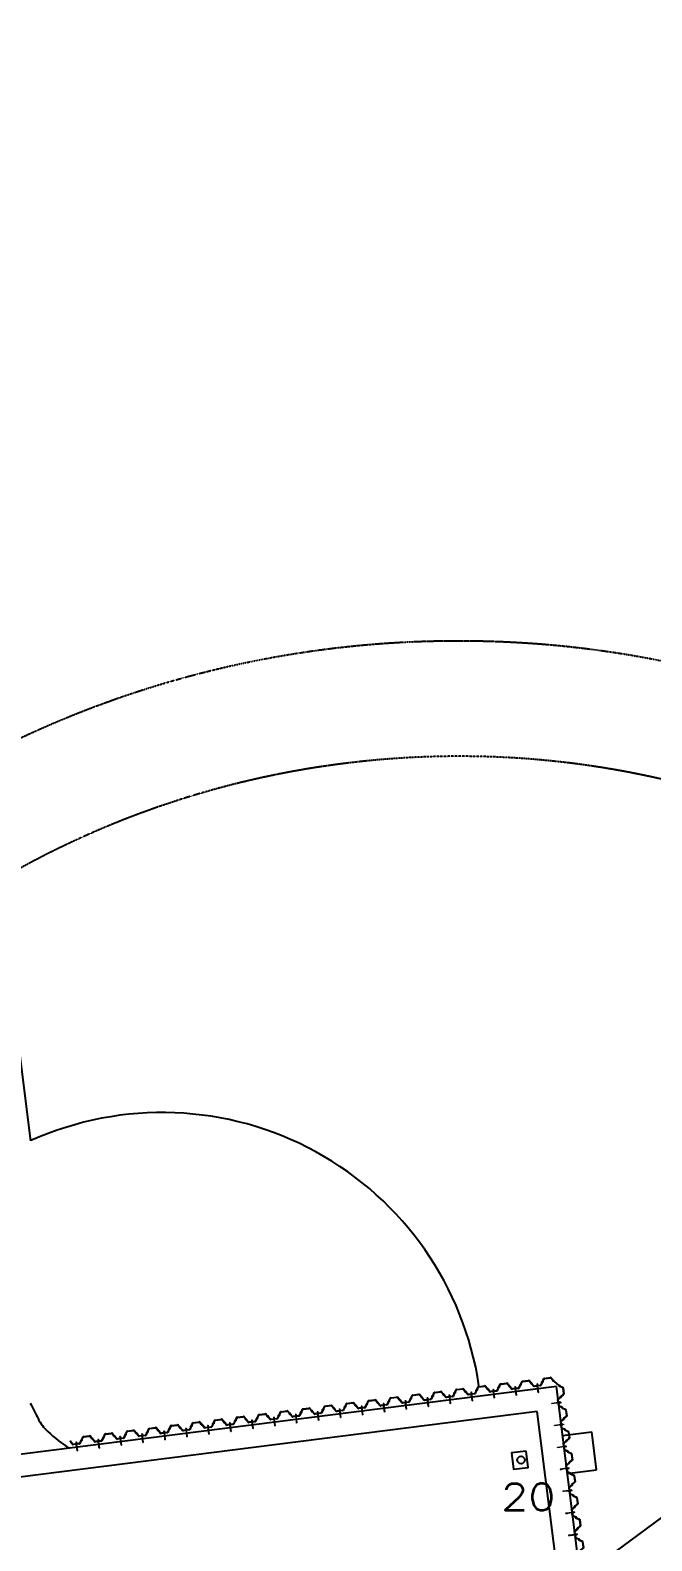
# Model space of a CAD drawing. Header units: inches. Extents: x 2621776591 to 2623670951, y 363331607 to 364354604.
# Drawn here: x 2622118456 to 2622160606, y 364182580 to 364284926 of the extents above; entities that cross this region are included whole.
import ezdxf

# ---------------------------------------------------------------- set-up
doc = ezdxf.new("R2010")
doc.units = ezdxf.units.IN
doc.header["$MEASUREMENT"] = 0
for name, pattern in [('ACAD_ISO10W100', [18, 12, -3, 0, -3]), ('BORDERX2', [3.5, 1, -0.5, 1, -0.5, 0, -0.5]), ('HIDDEN', [0.375, 0.25, -0.125])]:
    doc.linetypes.add(name, pattern=pattern)
for name, color, linetype in [('BOLLARD', 1, 'Continuous'), ('Bollard Nos.', 7, 'Continuous'), ('BREAKWATER', 2, 'Continuous'), ('DIM', 8, 'Continuous'), ('FENDER', 1, 'Continuous'), ('PIER', 7, 'Continuous'), ('SHEETPILE', 9, 'Continuous')]:
    doc.layers.add(name, color=color, linetype=linetype)
doc.layers.add('CRANE', color=7, linetype='Continuous', true_color=0x7f3f7f)
doc.layers.add('E_Utility Building_Pocketsubstation_A$0$E_TXT', color=7, linetype='Continuous', lineweight=25)
doc.layers.add('REFERENCE LINE', color=252, linetype='Continuous', lineweight=15)
doc.styles.add('ROMANS', font='romans')
pattern_1 = [(345, (493164.883786, 2793723.2724025), (0.0024652514046, 0.009200443495403), [])]

# ---------------------------------------------------------------- blocks, each defined once
blk = doc.blocks.new('AU25D')
at = {"color": 7}
for p, q in [((-18, 10), (-18, 3)), ((-8, 10), (-8, 8)), ((7, -7), (-7, 6)), ((-6, 22), (18, 22)), ((-5, 12), (15, 12)), ((23, -18), (20, 8)), ((32, -14), (30, 12)), ((718, -14), (720, 12)), ((727, -18), (730, 8)), ((756, 22), (732, 22)), ((755, 12), (735, 12)), ((757, 7), (743, -6)), ((743, -7), (757, 6)), ((750, 10), (755, 10)), ((758, 10), (758, 8)), ((768, 10), (768, 3)), ((773, 18), (770, -8)), ((776, 28), (884, 213)), ((782, 14), (780, -12)), ((786, 24), (873, 174)), ((906, 225), (1344, 225)), ((938, 210), (1312, 210)), ((1474, 28), (1366, 213)), ((1464, 24), (1377, 174)), ((1468, 14), (1470, -12)), ((1477, 18), (1480, -8)), ((1493, 7), (1507, -6)), ((1500, 10), (1495, 10)), ((0, -10), (5, -10)), ((26, -28), (134, -213)), ((36, -24), (123, -174)), ((594, -225), (156, -225)), ((562, -210), (188, -210)), ((724, -28), (616, -213)), ((714, -24), (627, -174)), ((732, -10), (732, -3)), ((742, -10), (742, -8)), ((744, -22), (768, -22)), ((750, -10), (745, -10)), ((745, -12), (765, -12)), ((1506, -22), (1482, -22)), ((1505, -12), (1485, -12)), ((1508, -10), (1508, -8)), ((1518, -10), (1518, -3))]:
    blk.add_line(p, q, dxfattribs=at)
at = {"color": 4, "linetype": 'ACAD_ISO10W100'}
for p, q in [((5, 0), (-5, 0)), ((0, 5), (0, -5)), ((755, 0), (745, 0)), ((750, 5), (750, -5)), ((750, 5), (750, -5)), ((750, -5), (750, 5)), ((1495, 0), (1505, 0)), ((1500, -5), (1500, 5))]:
    blk.add_line(p, q, dxfattribs=at)
at = {"color": 7}
for centre, radius, start, end in [((-6, 10), 12, 90, 180), ((-8, 3), 10, 180, 220.53831), ((-5, 10), 3, 90, 180), ((-5, 8), 3, 180, 228), ((15, 8), 5, 5.711, 90), ((18, 10), 12, 5.711, 90), ((732, 10), 12, 90, 174.289), ((735, 8), 5, 90, 174.289), ((742, -3), 10, 139.46169, 180), ((750, -10), 20, 90, 139.46169), ((755, 10), 3, 0, 90), ((755, 8), 2.13, 312, 90), ((756, 10), 12, 0, 90), ((755, 8), 3, 312, 0), ((758, 3), 10, 319.46169, 0), ((798, 16), 25, 149.55374, 174.289), ((807, 12), 25, 149.55374, 174.289), ((938, 135), 75, 90, 149.55374), ((906, 200), 25, 90, 149.55374), ((1312, 135), 75, 30.44626, 90), ((1344, 200), 25, 30.44626, 90), ((1443, 12), 25, 5.711, 30.44626), ((1452, 16), 25, 5.711, 30.44626), ((1495, 8), 2.13, 90, 228), ((1500, -10), 20, 40.53831, 90), ((1508, -3), 10, 0, 40.53831), ((0, 10), 20, 220.53831, 270), ((5, -8), 2.13, 270, 48), ((48, -16), 25, 185.711, 210.44626), ((57, -12), 25, 185.711, 210.44626), ((188, -135), 75, 210.44626, 270), ((156, -200), 25, 210.44626, 270), ((562, -135), 75, 270, 329.55374), ((594, -200), 25, 270, 329.55374), ((693, -12), 25, 329.55374, 354.289), ((702, -16), 25, 329.55374, 354.289), ((744, -10), 12, 180, 270), ((745, -8), 3, 132, 180), ((745, -10), 3, 180, 270), ((745, -8), 2.13, 132, 270), ((750, 10), 20, 270, 319.46169), ((765, -8), 5, 270, 354.289), ((768, -10), 12, 270, 354.289), ((1482, -10), 12, 185.711, 270), ((1485, -8), 5, 185.711, 270), ((1505, -10), 3, 270, 0), ((1506, -10), 12, 270, 0), ((1505, -8), 3, 0, 48)]:
    blk.add_arc(centre, radius, start, end, dxfattribs=at)
blk = doc.blocks.new('ENDSHEETPILE')
at = {"color": 7, "extrusion": (-0.005523, 0.001638, 0.999983)}
for p, q in [((-0.02, -0.01, 0), (-0.02, 0.02, 0)), ((0.04, 0.03, 0), (-0.01, 0.03, 0)), ((-0.01, -0.01, 0), (-0.01, 0.02, 0)), ((0.04, 0.02, 0), (-0.01, 0.02, 0)), ((0.01, 0.01, 0), (-0.01, -0.01, 0)), ((0, 0, 0), (0, 0, 0)), ((0.01, 0, 0), (0.01, 0, 0)), ((0.05, 0.04, 0), (0.36, 0.33, 0)), ((0.36, 0.34, 0), (0.37, 0.38, 0)), ((0.37, 0.34, 0), (0.38, 0.38, 0)), ((0.4, 0.4, 0), (0.38, 0.4, 0)), ((0.4, 0.39, 0), (0.38, 0.39, 0)), ((0.39, 0.37, 0), (0.41, 0.38, 0)), ((0.4, 0.37, 0), (0.39, 0.37, 0)), ((0.4, 0.37, 0), (0.39, 0.37, 0)), ((0.4, 0.36, 0), (0.39, 0.36, 0)), ((0.4, 0.37, 0), (0.4, 0.38, 0)), ((0.41, 0.38, 0), (0.41, 0.38, 0)), ((0.42, 0.38, 0), (0.42, 0.38, 0)), ((-0.01, -0.01, 0), (-0.01, -0.01, 0)), ((-0.01, -0.02, 0), (0, -0.02, 0))]:
    blk.add_line(p, q, dxfattribs=at)
for centre, start, end in [((0.03, 0.05), 275.4297, 312.7874), ((0.04, 0.04), 275.4297, 312.8245), ((0.34, 0.34), 312.7874, 354.2549), ((0.35, 0.34), 312.8245, 354.2549)]:
    blk.add_arc(centre, 0.02, start, end, dxfattribs=at)
at = {"color": 7, "extrusion": (0.005523, -0.001638, -0.999983)}
for centre, major_axis, start_param, end_param in [((-0.01, 0.02, 0), (0.0118, 0.0024, 0.0001), 3.349844, 4.820965), ((-0.01, 0.02, 0), (0.0049, 0.00101, 0.00003), 3.349844, 4.820965), ((0.01, 0, 0), (0.00043, -0.00209, 0.00001), 2.512086, 4.92064), ((-0.01, -0.01, 0), (0.0118, 0.0024, 0.0001), 1.779048, 3.349844), ((-0.01, -0.01, 0), (0.00294, 0.00061, 0.00002), 1.779048, 3.349844), ((-0.01, -0.01, 0), (0.00294, 0.00061, 0.00002), 0.94129, 1.779048), ((-0.01, 0, 0), (0.0196, 0.004, 0.0001), 0.208251, 1.071521), ((0, -0.01, 0), (0.00979, 0.00202, 0.00005), 1.071521, 1.779048)]:
    blk.add_ellipse(centre, major_axis=major_axis, ratio=1, start_param=start_param, end_param=end_param, dxfattribs=at)
at = {"color": 7, "extrusion": (-0.005523, 0.001638, 0.999983)}
for centre, major_axis, start_param, end_param in [((0.38, 0.38, 0), (0.0025, 0.0117, 0), 0.208251, 1.679372), ((0.38, 0.38, 0), (0.00104, 0.00489, 0), 0.208251, 1.679372), ((0.39, 0.36, 0), (-0.00208, 0.00044, -0.00001), -0.629507, 1.779048), ((0.4, 0.38, 0), (0.0025, 0.0117, 0), 4.92064, 6.491437), ((0.4, 0.38, 0), (0.00062, 0.00293, 0), 4.92064, 6.491437), ((0.4, 0.38, 0), (0.0041, 0.0196, 0), 3.349844, 4.213113), ((0.41, 0.38, 0), (0.00207, 0.00978, 0), 4.213113, 4.92064), ((0.4, 0.38, 0), (0.00062, 0.00293, 0), 4.082882, 4.92064)]:
    blk.add_ellipse(centre, major_axis=major_axis, ratio=1, start_param=start_param, end_param=end_param, dxfattribs=at)
at = {"layer": 'REFERENCE LINE', "color": 7}
blk.add_line((0.05, 0.03, 0), (0.37, 0.32, 0), dxfattribs=at)
blk = doc.blocks.new('SHEETPLIE_ONEPIECE')
at = {"color": 7, "extrusion": (-0.005523, 0.001638, 0.999983)}
for p, q in [((0.01, 0.01, 0), (-0.01, -0.01, 0)), ((0, 0.01, 0), (0.01, 0.01, 0)), ((0.02, 0.02, 0), (0.02, -0.01, 0)), ((0.03, 0.03, 0), (0.13, 0.21, 0)), ((0.03, 0.02, 0), (0.12, 0.17, 0)), ((0.03, 0.02, 0), (0.03, -0.01, 0)), ((0.16, 0.22, 0), (0.59, 0.22, 0)), ((0.19, 0.21, 0), (0.56, 0.21, 0)), ((0.72, 0.03, 0), (0.62, 0.21, 0)), ((0.71, 0.02, 0), (0.63, 0.17, 0)), ((0.72, 0.01, 0), (0.72, -0.01, 0)), ((0.73, 0.02, 0), (0.73, -0.01, 0)), ((0.75, 0.01, 0), (0.74, 0.01, 0)), ((0.74, 0.01, 0), (0.76, -0.01, 0)), ((-0.02, -0.01, 0), (-0.02, 0, 0)), ((-0.01, -0.01, 0), (0.02, -0.01, 0)), ((-0.01, -0.01, 0), (-0.01, -0.01, 0)), ((-0.01, -0.02, 0), (0.02, -0.02, 0)), ((0.76, -0.01, 0), (0.73, -0.01, 0)), ((0.76, -0.02, 0), (0.73, -0.02, 0)), ((0.76, -0.01, 0), (0.76, -0.01, 0)), ((0.77, -0.01, 0), (0.77, 0, 0))]:
    blk.add_line(p, q, dxfattribs=at)
at = {"color": 3, "extrusion": (-0.005523, 0.001638, 0.999983)}
for p, q in [((0, 0, 0), (-0.01, 0, 0)), ((0, 0, 0), (0, -0.01, 0)), ((0, 0, 0), (0, -0.01, 0)), ((0, -0.01, 0), (0, 0, 0)), ((0, 0, 0), (-0.01, 0, 0)), ((0, -0.01, 0), (0, 0, 0)), ((0.01, 0.01, 0), (0.01, 0.01, 0))]:
    blk.add_line(p, q, dxfattribs=at)
at = {"color": 4, "linetype": 'ACAD_ISO10W100', "extrusion": (-0.005523, 0.001638, 0.999983)}
for p in [(0.75, -0.01, 0), (0.74, 0, 0)]:
    blk.add_line(p, (0.75, 0, 0), dxfattribs=at)
at = {"color": 7, "extrusion": (-0.005523, 0.001638, 0.999983)}
blk.add_arc((0.04, 0.02), 0.012, 149.5196, 174.2549, dxfattribs=at)
for centre, major_axis, start_param, end_param in [((0, -0.01, 0), (0.0041, 0.0196, 0), 0.208251, 1.071521), ((-0.01, 0, 0), (0.00207, 0.00978, 0), 1.071521, 1.779048), ((0.01, 0.01, 0), (-0.00208, 0.00044, -0.00001), 2.512086, 4.92064), ((0.05, 0.02, 0), (0.0052, 0.0245, 0), 1.24766, 1.679372), ((0.19, 0.14, 0), (0.0156, 0.0734, 0), 0.208251, 1.24766), ((0.16, 0.2, 0), (0.0052, 0.0245, 0), 0.208251, 1.24766), ((0.56, 0.14, 0), (0.0156, 0.0734, 0), 5.452028, 6.491437), ((0.59, 0.2, 0), (0.0052, 0.0245, 0), 5.452028, 6.491437), ((0.69, 0.01, 0), (0.0052, 0.0245, 0), 5.020316, 5.452028), ((0.7, 0.02, 0), (0.0052, 0.0245, 0), 5.020316, 5.452028), ((0.74, 0.01, 0), (0.00044, 0.00208, 0), 0.208251, 2.616806), ((0.75, -0.01, 0), (0.0041, 0.0196, 0), 5.628167, 6.491437), ((0.76, 0, 0), (0.00207, 0.00978, 0), 4.92064, 5.628167), ((-0.01, -0.01, 0), (0.0025, 0.0117, 0), 1.779048, 3.349844), ((-0.01, -0.01, 0), (0.00062, 0.00293, 0), 1.779048, 3.349844), ((-0.01, -0.01, 0), (0.00062, 0.00293, 0), 0.94129, 1.779048), ((0.02, -0.01, 0), (0.0025, 0.0117, 0), 3.349844, 4.820965), ((0.02, -0.01, 0), (0.00104, 0.00489, 0), 3.349844, 4.820965), ((0.73, -0.01, 0), (0.0025, 0.0117, 0), 1.878723, 3.349844), ((0.73, -0.01, 0), (0.00104, 0.00489, 0), 1.878723, 3.349844), ((0.76, -0.01, 0), (0.0025, 0.0117, 0), 3.349844, 4.92064), ((0.76, -0.01, 0), (0.00062, 0.00293, 0), 3.349844, 4.92064), ((0.76, -0.01, 0), (0.00062, 0.00293, 0), 4.92064, 5.758398)]:
    blk.add_ellipse(centre, major_axis=major_axis, ratio=1, start_param=start_param, end_param=end_param, dxfattribs=at)
blk = doc.blocks.new('A$C571E2E11')
at = {"lineweight": 0}
h = blk.add_hatch(dxfattribs=at)
h.set_pattern_fill('ANSI31', color=9, scale=0.003, angle=300, style=0)
h.set_pattern_definition(pattern_1)
h.paths.add_polyline_path([(0.27, 0.39), (0.25, 0.4), (0, 0.01), (0.02, 0)])
h = blk.add_hatch(dxfattribs=at)
h.set_pattern_fill('ANSI31', color=9, scale=0.003, angle=300, style=0)
h.set_pattern_definition(pattern_1)
h.paths.add_polyline_path([(0.35, 0.5), (0.33, 0.52), (0.32, 0.5), (0.34, 0.49)])
at = {"color": 9, "lineweight": 0}
for points in [[(0.25, 0.4), (0, 0.01)], [(0, 0.01), (0.02, 0)], [(0.27, 0.39), (0.02, 0)], [(0.19, 0.46), (0.18, 0.45)], [(0.18, 0.45), (0.35, 0.34)], [(0.19, 0.46), (0.26, 0.42)], [(0.31, 0.51), (0.25, 0.42)], [(0.32, 0.5), (0.26, 0.42)], [(0.26, 0.42), (0.36, 0.35)], [(0.34, 0.49), (0.28, 0.4)], [(0.35, 0.48), (0.29, 0.4)], [(0.31, 0.51), (0.35, 0.48)], [(0.33, 0.52), (0.32, 0.5)], [(0.33, 0.52), (0.35, 0.5)], [(0.35, 0.5), (0.34, 0.49)], [(0.36, 0.35), (0.35, 0.34)]]:
    blk.add_lwpolyline(points, dxfattribs=at)
for centre, start, end in [((0.31, 0.49), 61.3563, 134.13), ((0.33, 0.48), 339.8269, 52.6006)]:
    blk.add_arc(centre, 0.0139, start, end, dxfattribs=at)
blk = doc.blocks.new('SHEETPILE-ONEPIECE2')
at = {"color": 7}
for p, q in [((-0.1, 0.25), (0.14, 0.62)), ((-0.01, 0.04), (-0.1, 0.23)), ((0, 0.04), (-0.08, 0.2)), ((-0.07, 0.27), (0.13, 0.59)), ((-0.01, 0.01), (-0.01, 0.01)), ((0, 0.03), (0.02, 0.01)), ((0, 0.01), (0, -0.01)), ((0.01, 0.03), (0.03, 0.02)), ((0.01, -0.01), (0.02, 0.01)), ((0.02, -0.02), (0.03, 0)), ((0.37, 0.62), (0.16, 0.63)), ((0.37, 0.61), (0.2, 0.62)), ((0.38, 0.62), (0.4, 0.61)), ((0.38, 0.61), (0.4, 0.6)), ((0.4, 0.63), (0.4, 0.63)), ((0.4, 0.63), (0.42, 0.63)), ((0.42, 0.63), (0.41, 0.61)), ((0.43, 0.64), (0.42, 0.64)), ((0.42, 0.63), (0.42, 0.63)), ((0.43, 0.62), (0.42, 0.6)), ((0, -0.02), (-0.01, -0.02)), ((0, -0.01), (0, -0.01))]:
    blk.add_line(p, q, dxfattribs=at)
at = {"color": 4, "linetype": 'ACAD_ISO10W100'}
for p, q in [((0, 0), (0, 0)), ((0, 0), (0, 0)), ((0, 0), (0, 0)), ((0, 0), (0, 0)), ((0.41, 0.63), (0.4, 0.63)), ((0.41, 0.62), (0.41, 0.63))]:
    blk.add_line(p, q, dxfattribs=at)
at = {"color": 7}
for centre, major_axis, start_param, end_param in [((-0.08, 0.24), (-0.0177, 0.0177), 0.208251, 1.24766), ((-0.01, 0.23), (-0.0531, 0.053), 0.208251, 1.24766), ((0.01, 0.05), (-0.0177, 0.0177), 1.24766, 1.679372), ((0.01, -0.01), (-0.0142, 0.0141), 0.208251, 1.071521), ((0, 0.01), (-0.00151, -0.00151), 2.512086, 4.92064), ((0.02, 0.05), (-0.0177, -0.0177), -0.323136, 0.108576), ((0.01, 0.01), (-0.00354, 0.00353), 3.349844, 4.820965), ((0.02, 0.01), (-0.00849, 0.00848), 3.349844, 4.820965), ((0.19, 0.55), (-0.0531, 0.053), 5.452028, 6.491437), ((0.16, 0.61), (-0.0177, 0.0177), 5.452028, 6.491437), ((0.37, 0.6), (-0.0177, 0.0177), 5.020316, 5.452028), ((0.37, 0.59), (-0.0177, 0.0177), 5.020316, 5.452028), ((0.42, 0.62), (-0.0142, 0.0141), 5.628167, 6.491437), ((0.4, 0.63), (-0.00151, 0.00151), 0.208251, 2.616806), ((0.41, 0.61), (-0.00354, 0.00353), 1.878723, 3.349844), ((0.41, 0.61), (-0.00849, 0.00848), 1.878723, 3.349844), ((0.42, 0.63), (-0.00708, 0.00707), 4.92064, 5.628167), ((0.42, 0.63), (-0.00212, 0.00212), 3.349844, 4.92064), ((0.42, 0.63), (-0.00212, 0.00212), 4.92064, 5.758398), ((0.42, 0.63), (-0.00849, 0.00848), 3.349844, 4.92064), ((0, -0.01), (-0.00708, 0.00707), 1.071521, 1.779048), ((0.01, -0.01), (-0.00212, 0.00212), 1.779048, 3.349844), ((0, -0.01), (-0.00212, 0.00212), 0.94129, 1.779048), ((0.01, -0.01), (-0.00849, 0.00848), 1.779048, 3.349844)]:
    blk.add_ellipse(centre, major_axis=major_axis, ratio=1, start_param=start_param, end_param=end_param, dxfattribs=at)
blk = doc.blocks.new('SHEETPILE')
at = {"color": 9}
for p, q in [((-0.43, 0.1), (-0.44, 0.11)), ((-0.43, 0.1), (-0.44, 0.11)), ((-0.44, 0.11), (-0.43, 0.1)), ((-0.43, 0.11), (-0.44, 0.1))]:
    blk.add_line(p, q, dxfattribs=at)
at = {"layer": 'REFERENCE LINE', "color": 9, "lineweight": 15}
for p in [(0.04, -0.03), (-0.03, -0.05), (-0.03, -0.05)]:
    blk.add_line(p, (0, 0), dxfattribs=at)
at = {"color": 9}
for p, xscale, yscale, zscale, rotation in [((-1.26, -1.15), 0.001000000209191785, 0.001000000209191785, 0.001000000209191785, 56.96627732807545), ((-2.07, -2.41), 0.001000000209191785, 0.001000000209191785, 0.001000000209191785, 56.96627732807545), ((0.73, -0.21), 0.0009999999659256785, 0.0009999999659256785, 0.0009999999659256785, 326.9660295775478), ((0.73, -0.21), 0.0009999999749789568, 0.0009999999749789568, 0.0009999999749789568, 326.931906883003), ((1.99, -1.03), 0.0009999999659256785, 0.0009999999659256785, 0.0009999999659256785, 326.9660295775478), ((3.25, -1.84), 0.0009999999659256785, 0.0009999999659256785, 0.0009999999659256785, 326.9660295775478), ((-2.89, -3.66), 0.001000000209191785, 0.001000000209191785, 0.001000000209191785, 56.96627732807545), ((4.5, -2.66), 0.0009999999659256785, 0.0009999999659256785, 0.0009999999659256785, 326.9660295775478), ((-3.71, -4.92), 0.001000000209191785, 0.001000000209191785, 0.001000000209191785, 56.96627732807545), ((5.76, -3.48), 0.0009999999659256785, 0.0009999999659256785, 0.0009999999659256785, 326.9660295775478), ((-4.53, -6.18), 0.001000000209191785, 0.001000000209191785, 0.001000000209191785, 56.96627732807545), ((7.02, -4.3), 0.0009999999659256785, 0.0009999999659256785, 0.0009999999659256785, 326.9660295775478), ((8.28, -5.11), 0.0009999999659256785, 0.0009999999659256785, 0.0009999999659256785, 326.9660295775478), ((-5.34, -7.44), 0.0009999999457283735, 0.0009999999457283735, 0.0009999999457283735, 56.96625159993899), ((-6.16, -8.69), 0.0009999999457283735, 0.0009999999457283735, 0.0009999999457283735, 56.96625159993899), ((-6.98, -9.95), 0.0009999999457283735, 0.0009999999457283735, 0.0009999999457283735, 56.96625159993899), ((-7.8, -11.21), 0.0009999999457283735, 0.0009999999457283735, 0.0009999999457283735, 56.96625159993899), ((-8.61, -12.47), 0.0009999999457283735, 0.0009999999457283735, 0.0009999999457283735, 56.96625159993899), ((-9.43, -13.72), 0.0009999999457283735, 0.0009999999457283735, 0.0009999999457283735, 56.96625159993899), ((-10.25, -14.98), 0.0009999999457283735, 0.0009999999457283735, 0.0009999999457283735, 56.96625159993899), ((-11.07, -16.24), 0.0009999999457283735, 0.0009999999457283735, 0.0009999999457283735, 56.96625159993899), ((-11.88, -17.5), 0.0009999999457283735, 0.0009999999457283735, 0.0009999999457283735, 56.96625159993899), ((-12.7, -18.75), 0.0009999999457283735, 0.0009999999457283735, 0.0009999999457283735, 56.96625159993899), ((-13.52, -20.01), 0.0009999999457283735, 0.0009999999457283735, 0.0009999999457283735, 56.96625159993899), ((-14.34, -21.27), 0.0009999999457283735, 0.0009999999457283735, 0.0009999999457283735, 56.96625159993899), ((-15.16, -22.53), 0.0009999999457283735, 0.0009999999457283735, 0.0009999999457283735, 56.96625159993899), ((-15.97, -23.78), 0.0009999999457283735, 0.0009999999457283735, 0.0009999999457283735, 56.96625159993899), ((-16.79, -25.04), 0.0009999999457283735, 0.0009999999457283735, 0.0009999999457283735, 56.96625159993899), ((-17.61, -26.3), 0.0009999999457283735, 0.0009999999457283735, 0.0009999999457283735, 56.96625159993899), ((-18.43, -27.56, 0), 0.0009999999457283735, 0.0009999999457283735, 0.0009999999457283735, 56.96625159993899)]:
    blk.add_blockref('AU25D', p, dxfattribs=dict(at, xscale=xscale, yscale=yscale, zscale=zscale, rotation=rotation))
at = {"color": 9, "lineweight": 30}
for p, rotation in [((-0.48, -1.21, 0), 89.98782721542793), ((0.67, -0.98, 0), 359.9875883989228), ((1.93, -1.8, 0), 359.9875883989228), ((-1.3, -2.47, 0), 89.98782721542793), ((3.19, -2.62, 0), 359.9875883989228), ((4.44, -3.43, 0), 359.9875883989228), ((-2.12, -3.72, 0), 89.98782721542793), ((5.7, -4.25, 0), 359.9875883989228), ((-2.94, -4.98, 0), 89.98782721542793), ((6.96, -5.07, 0), 359.9875883989228), ((-3.75, -6.24, 0), 89.98782721542793), ((8.22, -5.89, 0), 359.9875883989228), ((-4.57, -7.5, 0), 89.98782721542793), ((-5.39, -8.76, 0), 89.98782721542793), ((-6.2, -10.01, 0), 89.98782721542793), ((-7.02, -11.27, 0), 89.98782721542793), ((-7.84, -12.53, 0), 89.98782721542793), ((-8.66, -13.79, 0), 89.98782721542793), ((-9.48, -15.04, 0), 89.98782721542793), ((-10.29, -16.3, 0), 89.98782721542793), ((-11.11, -17.56, 0), 89.98782721542793), ((-11.93, -18.82, 0), 89.98782721542793), ((-12.75, -20.07, 0), 89.98782721542793), ((-13.56, -21.33, 0), 89.98782721542793), ((-14.38, -22.59, 0), 89.98782721542793), ((-15.2, -23.85, 0), 89.98782721542793), ((-16.02, -25.1, 0), 89.98782721542793), ((-16.83, -26.36, 0), 89.98782721542793), ((-17.65, -27.62, 0), 89.98782721542793)]:
    blk.add_blockref('A$C571E2E11', p, dxfattribs=dict(at, rotation=rotation))
at = {"layer": 'E_Utility Building_Pocketsubstation_A$0$E_TXT', "color": 9, "linetype": 'Continuous', "extrusion": (0.003737, -0.004384, 0.999983), "rotation": 326.9667675815812}
for name, p in [('ENDSHEETPILE', (-0.43, 0.11, 0)), ('SHEETPLIE_ONEPIECE', (0.1, 0.2, 0))]:
    blk.add_blockref(name, p, dxfattribs=at)
at = {"layer": 'E_Utility Building_Pocketsubstation_A$0$E_TXT', "color": 9, "linetype": 'Continuous'}
for p in [(-15.56, -23.16), (-16.38, -24.41), (-17.2, -25.67), (-18.02, -26.93)]:
    blk.add_blockref('SHEETPILE-ONEPIECE2', p, dxfattribs=at)
blk = doc.blocks.new('A$C6b66f7a2')
at = {"layer": 'BOLLARD'}
blk.add_lwpolyline([(2622152093, 364188662), (2622151091, 364188536), (2622151230, 364187430), (2622152232, 364187556)], close=True, dxfattribs=at)
blk.add_circle((2622151736, 364188055), 250, dxfattribs=at)
at = {"layer": 'FENDER'}
for p, q in [((2622154549, 364189721), (2622156534, 364189971)), ((2622156859, 364187392), (2622156534, 364189971)), ((2622154875, 364187141), (2622156859, 364187392))]:
    blk.add_line(p, q, dxfattribs=at)
at = {"layer": 'Bollard Nos.', "style": 'ROMANS', "width": 1.2}
blk.add_text('20', height=1800, dxfattribs=at).set_placement((2622150375, 364184652))

msp = doc.modelspace()

# ---------------------------------------------------------------- linework, layer by layer
at = {"layer": 'BREAKWATER'}
msp.add_line((2622118507.2, 364209688.3), (2622108993.7, 364284925.8), dxfattribs=at)
for centre, radius, start, end in [((2622127401, 364189871.7), 21724.8, 8.500356, 114.169275), ((2622156666.9, 364210513.6), 42498, 205.956034, 207.544481), ((2622121940.8, 364192402.1), 3332.6, 207.544481, 226.675908), ((2622125987.1, 364196692.3), 9229.9, 226.675908, 238.137511)]:
    msp.add_arc(centre, radius, start, end, dxfattribs=at)
at = {"layer": 'CRANE', "color": 3}
msp.add_line((2622147460, 364173950.5, 0), (2622200574.7, 364213191.4, 0), dxfattribs=at)
at = {"layer": 'CRANE', "color": 82, "linetype": 'BORDERX2', "true_color": 0x33cc00}
msp.add_circle((2622147483.4, 364173563.3, 0), 70000, dxfattribs=at)
at = {"layer": 'CRANE', "color": 82, "linetype": 'HIDDEN', "ltscale": 3, "true_color": 0x33cc00}
msp.add_arc((2622147460, 364173950.5, 0), 61777.2, 6.590909, 186.590909, dxfattribs=at)
at = {"layer": 'FENDER'}
for p, q in [((2622154549.3, 364189720.8), (2622156533.6, 364189971.3)), ((2622156859.2, 364187391.8), (2622156533.6, 364189971.3)), ((2622154874.9, 364187141.3), (2622156859.2, 364187391.8))]:
    msp.add_line(p, q, dxfattribs=at)
at = {"layer": 'PIER'}
for p, q in [((2622237748.7, 363530591), (2622154132, 364193027.6)), ((2622111301.2, 364186109.4), (2622152831.6, 364191351.6)), ((2622236260.4, 363530403.2), (2622152831.8, 364191349.6))]:
    msp.add_line(p, q, dxfattribs=at)
msp.add_lwpolyline([(2622154132, 364193027.6), (2622111113.3, 364187597.6), (2622111301.2, 364186109.4)], dxfattribs=at)

# ---------------------------------------------------------------- block references
at = {"layer": 'DIM'}
msp.add_blockref('A$C6b66f7a2', (0, 0), dxfattribs=at)
at = {"layer": 'SHEETPILE', "color": 10, "linetype": 'Continuous', "xscale": 999.9999629246952, "yscale": 999.99999995941, "zscale": 999.9999999999998, "rotation": 310.2281254504237}
msp.add_blockref('SHEETPILE', (2622154132, 364193027.6, 0), dxfattribs=at)

doc.saveas('drawing.dxf')
